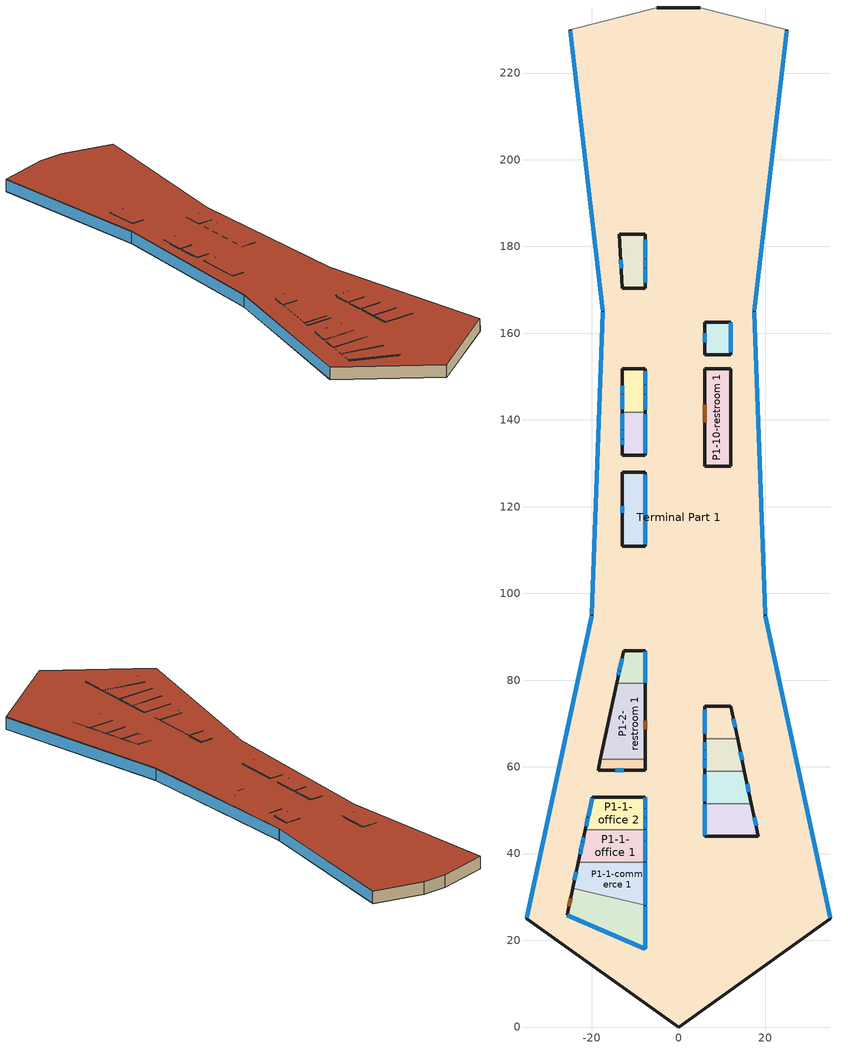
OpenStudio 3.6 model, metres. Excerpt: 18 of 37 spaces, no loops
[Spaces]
Terminal Part 1
 floor ground: 5,235 25,230 17.5,165 20,95 35,25 0,0 -35,25 -20,95 -17.5,165 -25,230 -5,235 z0
 wall outside: -25,230 -17.5,165 -20,95 -35,25 0,0 35,25 20,95 / 5,235 -5,235 / 17.5,165 25,230 z0:5
 wall outside (ASHRAE 189.1-2009 ExtWall Mass ClimateZone 5): 20,95 17.5,165 z0:5
 wall to Terminal Part 4: -5,235 -25,230 z0:5
 wall to Terminal Part 3 (Air Wall): 25,230 5,235 z0:5
 window: 34.96,25.2 20.04,94.8 / 17.52,165.2 24.98,229.8 / -24.98,229.8 -17.52,165.2 / -20.04,94.8 -34.96,25.2 / -17.51,164.8 -19.99,95.2 z0.2:4.8; 19.99,95.2 17.51,164.8 z0.2:4.77
 roof outside: 0,0 35,25 20,95 17.5,165 25,230 5,235 -5,235 -25,230 -17.5,165 -20,95 -35,25 z5
P1-1-dining 1
 floor ground: -24.39,31.95 -7.64,28.04 -7.64,18.04 -25.69,25.86 z0
 wall outside (Interior Wall): -24.39,31.95 -25.69,25.86 -7.64,18.04 -7.64,28.04 z0:5
 wall to P1-1-commerce 1 (Interior Wall): -7.64,28.04 -24.39,31.95 z0:5
 window: -25.6,25.82 -7.74,18.08 / -7.64,18.14 -7.64,27.9 z0.1:4.9
 door: -24.86,29.75 -25.28,27.79 z0:3
 roof outside: -7.64,18.04 -7.64,28.04 -24.39,31.95 -25.69,25.86 z5
P1-1-commerce 1
 floor ground: -7.64,38.04 -7.64,28.04 -24.39,31.95 -23.08,38.04 z0
 wall outside (Interior Wall): -7.64,28.04 -7.64,38.04 / -23.08,38.04 -24.39,31.95 z0:5
 wall to P1-1-office 1: -7.64,38.04 -23.08,38.04 z0:5
 window: -23.57,35.77 -23.99,33.82 z0:3; -7.64,28.23 -7.64,37.85 z0.1:4.9
 roof outside: -7.64,28.04 -7.64,38.04 -23.08,38.04 -24.39,31.95 z5
P1-1-office 1
 floor ground: -7.64,45.54 -7.64,38.04 -23.08,38.04 -21.48,45.54 z0
 wall outside (Interior Wall): -21.48,45.54 -23.08,38.04 / -7.64,38.04 -7.64,45.54 z0:5
 wall to P1-1-office 2 (Interior Wall): -7.64,45.54 -21.48,45.54 z0:5
 window (U 0.57 SHGC 0.49 Dbl Blue 6mm/6mm Air): -7.64,40.76 -7.64,42.76 / -22.07,42.76 -22.49,40.8 z0:3
 window: -21.87,43.7 -22.05,42.88 / -22.52,40.65 -22.71,39.8 / -7.64,38.24 -7.64,40.61 / -7.64,42.92 -7.64,45.37 z0.1:4.9; -22.07,42.76 -22.49,40.8 z3.19:4.9; -7.64,40.76 -7.64,42.76 z3.15:4.9
 roof outside: -7.64,38.04 -7.64,45.54 -21.48,45.54 -23.08,38.04 z5
P1-11-commerce 2
 floor ground: 16.83,51.46 18.43,43.96 6,43.96 6,51.46 z0
 wall outside (Interior Wall): 6,51.46 6,43.96 18.43,43.96 16.83,51.46 z0:5
 wall to P1-11-commerce 1 (Interior Wall): 16.83,51.46 6,51.46 z0:5
 window: 17.92,46.37 17.5,48.33 / 6,48.78 6,46.78 z0:3; 6,51.32 6,48.92 / 6,46.66 6,44.17 z0.1:4.9; 6,48.78 6,46.78 z3.14:4.9
 roof outside: 18.43,43.96 16.83,51.46 6,51.46 6,43.96 z5
P1-1-office 2
 floor ground: -7.64,53.04 -7.64,45.54 -21.48,45.54 -19.87,53.04 z0
 wall outside (Interior Wall): -7.64,45.54 -7.64,53.04 -19.87,53.04 -21.48,45.54 z0:5
 window (Interior Partition): -7.64,48.36 -7.64,50.36 z0:3
 window (U 0.57 SHGC 0.49 Dbl Blue 6mm/6mm Air): -20.89,48.3 -21.3,46.34 z0:3
 window: -7.64,45.72 -7.64,48.18 / -7.64,50.56 -7.64,52.87 / -19.94,52.72 -20.84,48.52 z0.1:4.9; -7.64,48.36 -7.64,50.36 z3.19:4.9; -20.89,48.3 -21.3,46.34 z3.23:4.9
 roof outside: -7.64,45.54 -7.64,53.04 -19.87,53.04 -21.48,45.54 z5
P1-11-commerce 1
 floor ground: 15.22,58.96 16.83,51.46 6.01,51.46 6.01,58.96 z0
 wall outside (Interior Wall): 16.83,51.46 15.22,58.96 / 6.01,58.96 6.01,51.46 z0:5
 wall to P1-11-office 2 (Interior Wall): 15.22,58.96 6.01,58.96 z0:5
 window: 16.25,54.13 15.83,56.09 / 6.01,56.51 6.01,54.51 z0:3; 6.01,58.26 6.01,56.66 / 6.01,54.32 6.01,52.07 z0.1:4.9; 6.01,56.51 6.01,54.51 z3.16:4.9
 roof outside: 16.83,51.46 15.22,58.96 6.01,58.96 6.01,51.46 z5
P1-11-office 2
 floor ground: 13.61,66.46 15.22,58.96 6,58.96 6,66.46 z0
 wall outside (Interior Wall): 15.22,58.96 13.61,66.46 / 6,66.46 6,58.96 z0:5
 wall to P1-11-office 1 (Interior Wall): 13.61,66.46 6,66.46 z0:5
 window (U 0.57 SHGC 0.49 Dbl Blue 6mm/6mm Air): 6,63.75 6,61.75 / 14.67,61.52 14.25,63.48 z0:3
 window: 6,65.63 6,63.93 / 6,61.56 6,59.71 z0.1:4.9; 6,63.75 6,61.75 z3.14:4.9
 roof outside: 15.22,58.96 13.61,66.46 6,66.46 6,58.96 z5
P1-2-breakroom 1
 floor ground: -7.64,61.76 -7.64,59.26 -18.54,59.26 -18,61.76 z0
 wall outside (Interior Wall): -18,61.76 -18.54,59.26 -7.64,59.26 -7.64,61.76 z0:5
 wall to P1-2-restroom 1 (Interior Wall): -7.64,61.76 -18,61.76 z0:5
 window (U 0.57 SHGC 0.49 Dbl Blue 6mm/6mm Air): -14.59,59.26 -12.59,59.26 z0:3
 roof outside: -7.64,59.26 -7.64,61.76 -18,61.76 -18.54,59.26 z5
P1-2-restroom 1
 floor ground: -7.64,79.26 -7.64,61.76 -18,61.76 -14.25,79.26 z0
 wall outside (Interior Wall): -7.64,61.76 -7.64,79.26 / -14.25,79.26 -18,61.76 z0:5
 wall to P1-2-dining 1 (Interior Wall): -7.64,79.26 -14.25,79.26 z0:5
 door (U 0.57 SHGC 0.49 Dbl Blue 6mm/6mm Air): -7.64,68.67 -7.64,70.67 z0:3
 roof outside: -7.64,61.76 -7.64,79.26 -14.25,79.26 -18,61.76 z5
P1-11-office 1
 floor ground: 12.01,73.96 13.61,66.46 6.01,66.46 6.01,73.96 z0
 wall outside (Interior Wall): 13.61,66.46 12.01,73.96 6.01,73.96 6.01,66.46 z0:5
 window (U 0.57 SHGC 0.49 Dbl Blue 6mm/6mm Air): 13.04,69.15 12.62,71.1 / 6.01,71.26 6.01,69.26 z0:3
 window: 6.01,73.12 6.01,71.42 z0.1:5; 6.01,69.11 6.01,67.58 z0.1:4.9; 6.01,71.24 6.01,69.26 z3.19:4.9
 roof outside: 13.61,66.46 12.01,73.96 6.01,73.96 6.01,66.46 z5
P1-2-dining 1
 floor ground: -7.64,86.76 -7.64,79.26 -14.25,79.26 -12.64,86.76 z0
 wall outside (Interior Wall): -7.64,79.26 -7.64,86.76 -12.64,86.76 -14.25,79.26 z0:5
 window: -7.64,79.43 -7.64,86.59 / -13,85.09 -13.2,84.17 / -13.67,81.99 -13.86,81.07 z0.1:4.9; -13.22,84.07 -13.64,82.11 z3.15:4.9
 door: -13.22,84.07 -13.64,82.11 z0:3
 roof outside: -7.64,79.26 -7.64,86.76 -12.64,86.76 -14.25,79.26 z5
P1-3-commerce 1
 floor ground: -7.64,127.9 -7.64,110.9 -12.95,110.9 -12.95,127.9 z0
 wall outside (Interior Wall): -7.64,110.9 -7.64,127.9 -12.95,127.9 -12.95,110.9 -7.64,110.9 z0:5
 window: -7.64,118.39 -7.64,120.39 / -12.95,120.1 -12.95,118.6 z0:3; -7.64,111.34 -7.64,118.2 / -7.64,120.59 -7.64,127.39 z0.1:4.9; -7.64,118.39 -7.64,120.39 z3.14:4.9
 roof outside: -7.64,110.9 -7.64,127.9 -12.95,127.9 -12.95,110.9 z5
P1-10-restroom 1
 floor ground: 12.01,151.8 12.01,129.3 6.01,129.3 6.01,151.8 z0
 wall outside (Interior Wall): 12.01,129.3 12.01,151.8 6.01,151.8 6.01,129.3 12.01,129.3 z0:5
 door (U 0.57 SHGC 0.49 Dbl Blue 6mm/6mm Air): 6.01,143.47 6.01,139.47 z0:3
 roof outside: 12.01,129.3 12.01,151.8 6.01,151.8 6.01,129.3 z5
P1-4-commerce 1
 floor ground: -7.64,141.82 -7.64,131.82 -12.95,131.82 -12.95,141.82 z0
 wall outside (Interior Wall): -12.95,141.82 -12.95,131.82 -7.64,131.82 -7.64,141.82 z0:5
 wall to P1-4-dining 1 (Interior Wall): -7.64,141.82 -12.95,141.82 z0:5
 window: -7.64,135.71 -7.64,137.71 / -12.95,137.62 -12.95,135.62 z0:3; -7.64,132.37 -7.64,135.53 / -7.64,137.88 -7.64,141.27 / -12.95,141.43 -12.95,137.8 / -12.95,135.47 -12.95,134.3 z0.1:4.9; -7.64,135.71 -7.64,137.71 z3.21:4.9; -12.95,137.62 -12.95,135.62 z3.17:4.9
 roof outside: -7.64,131.82 -7.64,141.82 -12.95,141.82 -12.95,131.82 z5
P1-4-dining 1
 floor ground: -7.64,151.82 -7.64,141.82 -12.95,141.82 -12.95,151.82 z0
 wall outside (Interior Wall): -7.64,141.82 -7.64,151.82 -12.95,151.82 -12.95,141.82 z0:5
 window: -7.64,146.04 -7.64,148.04 / -12.95,145.85 -12.95,143.85 z0:3; -7.64,142.32 -7.64,145.83 / -7.64,148.25 -7.64,151.21 / -12.95,147.83 -12.95,146.04 / -12.95,143.68 -12.95,142.51 z0.1:4.9; -7.64,146.04 -7.64,148.04 z3.18:4.9; -12.95,145.85 -12.95,143.85 z3.14:4.9
 roof outside: -7.64,141.82 -7.64,151.82 -12.95,151.82 -12.95,141.82 z5
P1-9-commerce 1
 floor ground: 12.01,162.56 12.01,155.06 6.01,155.06 6.01,162.56 z0
 wall outside (Interior Wall): 12.01,155.06 12.01,162.56 6.01,162.56 6.01,155.06 12.01,155.06 z0:5
 window: 6.01,159.96 6.01,157.96 z0:3; 12.01,155.58 12.01,162.37 z0.12:4.86
 roof outside: 12.01,155.06 12.01,162.56 6.01,162.56 6.01,155.06 z5
P1-5-commerce 1
 floor ground: -7.64,182.79 -7.64,170.34 -12.95,170.34 -13.61,182.79 z0
 wall outside (Interior Wall): -7.64,170.34 -7.64,182.79 -13.61,182.79 -12.95,170.34 -7.64,170.34 z0:5
 window: -7.64,175.1 -7.64,177.1 / -13.3,176.96 -13.19,174.97 z0:3; -7.64,171.64 -7.64,174.9 / -7.64,177.31 -7.64,181.55 z0.1:4.9; -7.64,175.1 -7.64,177.1 z3.2:4.9
 roof outside: -7.64,170.34 -7.64,182.79 -13.61,182.79 -12.95,170.34 z5
[Building]
Building 1: Space Type=189.1-2009 - Office - OpenOffice - CZ4-8; Default Construction Set=189.1-2009 - CZ5 - Office
[Site]
Beijing: Latitude {deg}=39.8; Longitude {deg}=116.47; Time Zone {hr}=8; Elevation {m}=31.3
[ClimateZones]
Climate Zone Institution Name 1=ASHRAE; Climate Zone Document Name 1=ANSI/ASHRAE Standard 169; Climate Zone Document Year 1=2006; Climate Zone Institution Name 2=CEC; Climate Zone Document Name 2=California Climate Zone Descriptions; Climate Zone Document Year 2=1995
[SizingPeriod:DesignDay] Barometric Pressure {Pa}=100950; Rain Indicator=No; Snow Indicator=No; Day of Month=21; Daylight Saving Time Indicator=No; Dry-Bulb Temperature Range Modifier Type=DefaultMultipliers
Name | Maximum Dry-Bulb Temperature {C} | Daily Dry-Bulb Temperature Range {deltaC} | Wind Speed {m/s} | Wind Direction {deg} | Sky Clearness | Month | Day Type | Humidity Condition Type | Wetbulb or DewPoint at Maximum Dry-Bulb {C} | Solar Model Indicator | ASHRAE Clear Sky Optical Depth for Beam Irradiance | ASHRAE Clear Sky Optical Depth for Diffuse Irradiance | Enthalpy at Maximum Dry-Bulb {J/kg}
Beijing Ann Htg 99.6% Condns DB | -10.8 | 0 | 2.2 | 340 | 0 | 1 | WinterDesignDay | Wetbulb | -10.8 | ASHRAEClearSky
Beijing Ann Hum_n 99.6% Condns DP=>MCDB | -4 | 0 | 2.2 | 340 | 0 | 1 | WinterDesignDay | Dewpoint | -30.1 | ASHRAEClearSky
Beijing Ann Htg Wind 99.6% Condns WS=>MCDB | -1.6 | 0 | 12 | 340 | 0 | 1 | WinterDesignDay | Wetbulb | -1.6 | ASHRAEClearSky
Beijing Ann Clg .4% Condns DB=>MWB | 34.9 | 8.9 | 3.4 | 180 |  | 7 | SummerDesignDay | Wetbulb | 22.2 | ASHRAETau | 0.747 | 1.448
Beijing Ann Clg .4% Condns WB=>MDB | 30.5 | 8.9 | 3.4 | 180 |  | 7 | SummerDesignDay | Wetbulb | 27 | ASHRAETau | 0.747 | 1.448
Beijing Ann Clg .4% Condns DP=>MDB | 28.9 | 8.9 | 3.4 | 180 |  | 7 | SummerDesignDay | Dewpoint | 26.1 | ASHRAETau | 0.747 | 1.448
Beijing Ann Clg .4% Condns Enth=>MDB | 30.1 | 8.9 | 3.4 | 180 |  | 7 | SummerDesignDay | Enthalpy | 23 | ASHRAETau | 0.747 | 1.448 | 86200
[DefaultConstructionSet]
Name | Default Exterior Surface Constructions | Default Interior Surface Constructions | Default Ground Contact Surface Constructions | Default Exterior SubSurface Constructions | Default Interior SubSurface Constructions | Interior Partition Construction
189.1-2009 - CZ5 - Office; 189.1-2009 - CZ5 - Office 1 | Default Surface Constructions 13 | Default Surface Constructions 14 | Default Surface Constructions 15 | Default Sub Surface Constructions 9 | Default Sub Surface Constructions 10 | Interior Partition
90.1-2004 - Retail - ASHRAE 169-2013-5B | Default Surface Constructions 1288 | Default Surface Constructions 1289 | Default Surface Constructions 1290 | Default Sub Surface Constructions 859 | Default Sub Surface Constructions 860 | Typical Interior Partition
90.1-2004 - QckSrvRest - ASHRAE 169-2013-5B | Default Surface Constructions 1231 | Default Surface Constructions 1232 | Default Surface Constructions 1233 | Default Sub Surface Constructions 821 | Default Sub Surface Constructions 822 | Typical Interior Partition
90.1-2004 - LrgOffice - ASHRAE 169-2013-5B | Default Surface Constructions 775 | Default Surface Constructions 776 | Default Surface Constructions 777 | Default Sub Surface Constructions 517 | Default Sub Surface Constructions 518 | Typical Interior Partition
[DefaultSurfaceConstructions]
Name | Floor Construction | Wall Construction | Roof Ceiling Construction
Default Surface Constructions 13 | ExtSlabCarpet 4in ClimateZone 1-8 | ASHRAE 189.1-2009 ExtWall Mass ClimateZone 5 | ASHRAE 189.1-2009 ExtRoof IEAD ClimateZone 2-5
Default Surface Constructions 14 | Interior Floor | Interior Wall | Interior Ceiling
Default Surface Constructions 15 | ExtSlabCarpet 4in ClimateZone 1-8 | ExtSlabCarpet 4in ClimateZone 1-8 | ExtSlabCarpet 4in ClimateZone 1-8
Default Surface Constructions 1288 | Typical Insulated Exterior Mass Floor R-11.49 123 | Typical Insulated Exterior Mass Wall R-8.13 25 | Typical IEAD Roof R-15.87 317
Default Surface Constructions 1289; Default Surface Constructions 1232; Default Surface Constructions 776 | Typical Interior Floor | Typical Interior Wall | Typical Interior Ceiling
Default Surface Constructions 1290; Default Surface Constructions 1233; Default Surface Constructions 777 | Typical Insulated Carpeted 6in Slab Floor | Typical Insulated Basement Mass Wall
Default Surface Constructions 1231 | Typical Insulated Exterior Mass Floor R-11.49 116 | Typical Insulated Wood Framed Exterior Wall R-11.24 11 | Typical Wood Joist Attic Floor R-29.41 37
Default Surface Constructions 775 | Typical Insulated Exterior Mass Floor R-11.49 61 | Typical Insulated Exterior Mass Wall R-8.13 16 | Typical IEAD Roof R-15.87 181
[Construction]
ExtSlabCarpet 4in ClimateZone 1-8: MAT-CC05 4 HW CONCRETE, CP02 CARPET PAD
Interior Floor: F16 Acoustic tile, F05 Ceiling air space resistance, M11 100mm lightweight concrete
Interior Wall: G01a 19mm gypsum board, F04 Wall air space resistance, G01a 19mm gypsum board
Interior Ceiling: M11 100mm lightweight concrete, F05 Ceiling air space resistance, F16 Acoustic tile
Exterior Door: F08 Metal surface, I01 25mm insulation board
Interior Window: Clear 3mm
Interior Door; Interior Partition; Typical Interior Partition; Typical Interior Door: G05 25mm wood
ASHRAE 189.1-2009 ExtRoof IEAD ClimateZone 2-5: Roof Membrane, Roof Insulation [21], Metal Decking
ASHRAE 189.1-2009 ExtWindow ClimateZone 4-5: Theoretical Glass [207]
ASHRAE 189.1-2009 ExtWall Mass ClimateZone 5: 1IN Stucco, 8IN Concrete HW, Wall Insulation [40], 1/2IN Gypsum
Typical Insulated Exterior Mass Floor R-11.49 123: Typical Insulation R-8.93 123, 4 in. Normalweight Concrete Floor, Typical Carpet Pad
Typical Insulated Exterior Mass Wall R-8.13 25: 1IN Stucco 1, 8IN CONCRETE HW RefBldg, Typical Insulation R-5.74 25, 1/2IN Gypsum
Typical IEAD Roof R-15.87 317: Roof Membrane, Typical Insulation R-14.76 317, Metal Roof Surface
Typical Interior Floor: 100mm Normalweight concrete floor, CP02 CARPET PAD 1
Typical Interior Wall: G01 13mm gypsum board, G01 13mm gypsum board
Typical Interior Ceiling: CP02 CARPET PAD 1, 100mm Normalweight concrete floor
Typical Insulated Carpeted 6in Slab Floor: 6 in. Normalweight Concrete Floor, Typical Carpet Pad
Typical Insulated Basement Mass Wall: 8 in. Concrete Block Basement Wall
U 0.57 SHGC 0.49 Dbl Blue 6mm/6mm Air: BLUE 6MM, AIR 6MM, CLEAR 6MM
Typical Insulated Metal Door R-1.43 317: F08 Metal surface, Typical Insulation R-0.58 317
Typical Overhead Door R-0.86 245: Typical Insulation R-0.01 245
U 1.17 SHGC 0.49 Simple Glazing Skylight U-1.17 SHGC 0.0 91: U 1.17 SHGC 0.49 Simple Glazing U-1.17 SHGC 0.0 91
Typical Interior Window: Clear 3mm 1
Typical Insulated Exterior Mass Floor R-11.49 116: Typical Insulation R-8.93 116, 4 in. Normalweight Concrete Floor, Typical Carpet Pad
Typical Insulated Wood Framed Exterior Wall R-11.24 11: 25mm Stucco, 5/8 in. Gypsum Board, Typical Insulation R-9.06 11, 5/8 in. Gypsum Board
Typical Wood Joist Attic Floor R-29.41 37: 5/8 in. Gypsum Board, Typical Insulation R-27.78 37
Typical Insulated Metal Door R-1.43 300: F08 Metal surface, Typical Insulation R-0.58 300
Typical Overhead Door R-0.86 232: Typical Insulation R-0.01 232
U 1.17 SHGC 0.49 Simple Glazing Skylight U-1.17 SHGC 0.0 86: U 1.17 SHGC 0.49 Simple Glazing U-1.17 SHGC 0.0 86
Typical Insulated Exterior Mass Floor R-11.49 61: Typical Insulation R-8.93 61, 4 in. Normalweight Concrete Floor, Typical Carpet Pad
Typical Insulated Exterior Mass Wall R-8.13 16: 1IN Stucco 1, 8IN CONCRETE HW RefBldg, Typical Insulation R-5.74 16, 1/2IN Gypsum
Typical IEAD Roof R-15.87 181: Roof Membrane, Typical Insulation R-14.76 181, Metal Roof Surface
Typical Insulated Metal Door R-1.43 164: F08 Metal surface, Typical Insulation R-0.58 164
Typical Overhead Door R-0.86 128: Typical Insulation R-0.01 128
U 1.17 SHGC 0.49 Simple Glazing Skylight U-1.17 SHGC 0.0 46: U 1.17 SHGC 0.49 Simple Glazing U-1.17 SHGC 0.0 46
[Material] Thermal Absorptance=0.9
Name | Roughness | Thickness {m} | Conductivity {W/m-K} | Density {kg/m3} | Specific Heat {J/kg-K} | Solar Absorptance | Visible Absorptance
MAT-CC05 4 HW CONCRETE | Rough | 0.1016 | 1.311 | 2240 | 836.8 | 0.85 | 0.85
1IN Stucco | Smooth | 0.0253 | 0.6918 | 1858 | 837 | 0.92 | 0.92
8IN Concrete HW | MediumRough | 0.2033 | 1.7296 | 2243 | 837 | 0.65 | 0.65
1/2IN Gypsum | Smooth | 0.0127 | 0.16 | 784.9 | 830 | 0.4 | 0.4
Roof Membrane | VeryRough | 0.0095 | 0.16 | 1121.29 | 1460 | 0.7 | 0.7
Metal Decking | MediumSmooth | 0.0015 | 45.006 | 7680 | 418.4 | 0.6 | 0.6
F16 Acoustic tile | MediumSmooth | 0.0191 | 0.06 | 368 | 590 | 0.3 | 0.3
M11 100mm lightweight concrete | MediumRough | 0.1016 | 0.53 | 1280 | 840 | 0.5 | 0.5
G01a 19mm gypsum board | MediumSmooth | 0.019 | 0.16 | 800 | 1090 | 0.4 | 0.4
F08 Metal surface; Metal Roof Surface | Smooth | 0.0008 | 45.28 | 7824 | 500 | 0.7 | 0.7
I01 25mm insulation board | MediumRough | 0.0254 | 0.03 | 43 | 1210 | 0.6 | 0.6
G05 25mm wood | MediumSmooth | 0.0254 | 0.15 | 608 | 1630 | 0.5 | 0.5
Roof Insulation [21] | MediumRough | 0.2105 | 0.049 | 265 | 836.8 | 0.7 | 0.7
Wall Insulation [40] | MediumRough | 0.0794 | 0.0432 | 91 | 837 | 0.5 | 0.5
4 in. Normalweight Concrete Floor | MediumRough | 0.1016 | 2.31 | 2322 | 832 | 0.7 | 0.7
1IN Stucco 1 | Smooth | 0.0253 | 0.6918 | 1858 | 837 | 0.7 | 0.92
8IN CONCRETE HW RefBldg | Rough | 0.2032 | 1.311 | 2240 | 836.8 | 0.7 | 0.7
100mm Normalweight concrete floor | MediumRough | 0.1016 | 2.31045 | 2322 | 832.557 | 0.7 | 0.7
G01 13mm gypsum board | Smooth | 0.0127 | 0.160031 | 800.001 | 1090.73 | 0.7 | 0.5
6 in. Normalweight Concrete Floor | MediumRough | 0.1524 | 2.31 | 2322 | 832 | 0.7 | 0.7
8 in. Concrete Block Basement Wall | MediumRough | 0.2032 | 1.326 | 1842 | 912 | 0.7 | 0.7
25mm Stucco | Smooth | 0.0254 | 0.72 | 1856 | 840 | 0.7 | 0.7
5/8 in. Gypsum Board | MediumSmooth | 0.0159 | 0.16 | 800 | 1090 | 0.7 | 0.7
[Material:NoMass] Roughness=Smooth; Thermal Absorptance=0.9
Name | Thermal Resistance {m2-K/W} | Solar Absorptance | Visible Absorptance
CP02 CARPET PAD | 0.1 | 0.8 | 0.8
Typical Insulation R-8.93 123; Typical Insulation R-8.93 116; Typical Insulation R-8.93 61 | 1.57183 | 0.7 | 0.7
Typical Carpet Pad; CP02 CARPET PAD 1 | 0.21648 | 0.7 | 0.8
Typical Insulation R-5.74 25; Typical Insulation R-5.74 16 | 1.01115 | 0.7 | 0.7
Typical Insulation R-14.76 317; Typical Insulation R-14.76 181 | 2.59864 | 0.7 | 0.7
Typical Insulation R-0.58 317; Typical Insulation R-0.58 300; Typical Insulation R-0.58 164 | 0.101875 | 0.7 | 0.7
Typical Insulation R-0.01 245; Typical Insulation R-0.01 232; Typical Insulation R-0.01 128 | 0.001 | 0.7 | 0.7
Typical Insulation R-9.06 11 | 1.59504 | 0.7 | 0.7
Typical Insulation R-27.78 37 | 4.8919 | 0.7 | 0.7
[Material:AirGap]
Name | Thermal Resistance {m2-K/W}
F05 Ceiling air space resistance | 0.18
F04 Wall air space resistance | 0.15
[DefaultSubSurfaceConstructions]
Name | Fixed Window Construction | Operable Window Construction | Door Construction | Tubular Daylight Dome Construction | Tubular Daylight Diffuser Construction | Glass Door Construction | Overhead Door Construction | Skylight Construction
Default Sub Surface Constructions 9 | ASHRAE 189.1-2009 ExtWindow ClimateZone 4-5 | ASHRAE 189.1-2009 ExtWindow ClimateZone 4-5 | Exterior Door | Interior Window | Interior Window
Default Sub Surface Constructions 10 | Interior Window | Interior Window | Interior Door
Default Sub Surface Constructions 859 | U 0.57 SHGC 0.49 Dbl Blue 6mm/6mm Air | U 0.57 SHGC 0.49 Dbl Blue 6mm/6mm Air | Typical Insulated Metal Door R-1.43 317 | Typical Interior Window | Typical Interior Window | U 0.57 SHGC 0.49 Dbl Blue 6mm/6mm Air | Typical Overhead Door R-0.86 245 | U 1.17 SHGC 0.49 Simple Glazing Skylight U-1.17 SHGC 0.0 91
Default Sub Surface Constructions 860; Default Sub Surface Constructions 822; Default Sub Surface Constructions 518 | Typical Interior Window | Typical Interior Window | Typical Interior Door
Default Sub Surface Constructions 821 | U 0.57 SHGC 0.49 Dbl Blue 6mm/6mm Air | U 0.57 SHGC 0.49 Dbl Blue 6mm/6mm Air | Typical Insulated Metal Door R-1.43 300 | Typical Interior Window | Typical Interior Window | U 0.57 SHGC 0.49 Dbl Blue 6mm/6mm Air | Typical Overhead Door R-0.86 232 | U 1.17 SHGC 0.49 Simple Glazing Skylight U-1.17 SHGC 0.0 86
Default Sub Surface Constructions 517 | U 0.57 SHGC 0.49 Dbl Blue 6mm/6mm Air | U 0.57 SHGC 0.49 Dbl Blue 6mm/6mm Air | Typical Insulated Metal Door R-1.43 164 | Typical Interior Window | Typical Interior Window | U 0.57 SHGC 0.49 Dbl Blue 6mm/6mm Air | Typical Overhead Door R-0.86 128 | U 1.17 SHGC 0.49 Simple Glazing Skylight U-1.17 SHGC 0.0 46
[WindowMaterial:Glazing] Optical Data Type=SpectralAverage; Infrared Transmittance at Normal Incidence=0; Dirt Correction Factor for Solar and Visible Transmittance=1; Solar Diffusing=No
Name | Thickness {m} | Solar Transmittance at Normal Incidence | Front Side Solar Reflectance at Normal Incidence | Back Side Solar Reflectance at Normal Incidence | Visible Transmittance at Normal Incidence | Front Side Visible Reflectance at Normal Incidence | Back Side Visible Reflectance at Normal Incidence | Front Side Infrared Hemispherical Emissivity | Back Side Infrared Hemispherical Emissivity | Conductivity {W/m-K}
Clear 3mm | 0.003 | 0.837 | 0.075 | 0 | 0.898 | 0.081 | 0 | 0.84 | 0.84 | 0.9
Theoretical Glass [207] | 0.003 | 0.3311 | 0.6189 | 0 | 0.44 | 0.51 | 0 | 0.9 | 0.9 | 0.0133
BLUE 6MM | 0.006 | 0.48 | 0.05 | 0.05 | 0.57 | 0.06 | 0.06 | 0.84 | 0.84 | 0.9
CLEAR 6MM | 0.006 | 0.775 | 0.071 | 0.071 | 0.881 | 0.08 | 0.08 | 0.84 | 0.84 | 0.9
Clear 3mm 1 | 0.003 | 0.837 | 0.075 | 0.075 | 0.898 | 0.081 | 0.081 | 0.84 | 0.84 | 0.9
[Construction:AirBoundary]
Air Wall: 0
[WindowMaterial:Blind]
Window Material Blind 1: Slat Width {m}=0.025; Slat Separation {m}=0.01875; Front Side Slat Beam Solar Reflectance=0.5; Back Side Slat Beam Solar Reflectance=0.5; Front Side Slat Diffuse Solar Reflectance=0.5; Back Side Slat Diffuse Solar Reflectance=0.5; Slat Beam Visible Transmittance=0
[WindowMaterial:Gas]
AIR 6MM: Gas Type=Air; Thickness {m}=0.0063
[WindowMaterial:SimpleGlazingSystem] U-Factor {W/m2-K}=6.64357; Solar Heat Gain Coefficient=0.49; Visible Transmittance=0.38
U 1.17 SHGC 0.49 Simple Glazing U-1.17 SHGC 0.0 91; U 1.17 SHGC 0.49 Simple Glazing U-1.17 SHGC 0.0 86; U 1.17 SHGC 0.49 Simple Glazing U-1.17 SHGC 0.0 46
[SpaceType] Standards Building Type=Office
Name | Default Schedule Set | Design Specification Outdoor Air Object | Standards Space Type
189.1-2009 - Office - OpenOffice - CZ4-8 | 189.1-2009 - Office - OpenOffice - CZ4-8 Schedule Set | 189.1-2009 - Office - OpenOffice - CZ4-8 Ventilation | OpenOffice
189.1-2009 - Office - WholeBuilding - Lg Office - CZ4-8 | 189.1-2009 - Office - WholeBuilding - Lg Office - CZ4-8 Schedule Set | 189.1-2009 - Office - WholeBuilding - Lg Office - CZ4-8 Ventilation | WholeBuilding - Lg Office
Office Dining | Office Dining Schedule Set | Office Dining Ventilation | Dining
189.1-2009 - Office - BreakRoom - CZ4-8 1 | 189.1-2009 - Office - BreakRoom - CZ4-8 Schedule Set | 189.1-2009 - Office - BreakRoom - CZ4-8 Ventilation | BreakRoom
189.1-2009 - Office - ClosedOffice - CZ4-8 1 | 189.1-2009 - Office - ClosedOffice - CZ4-8 Schedule Set | 189.1-2009 - Office - ClosedOffice - CZ4-8 Ventilation | ClosedOffice
189.1-2009 - Office - Restroom - CZ4-8 1 | 189.1-2009 - Office - Restroom - CZ4-8 Schedule Set | 189.1-2009 - Office - Restroom - CZ4-8 Ventilation | Restroom
189.1-2009 - Office - Vending - CZ4-8 1 | 189.1-2009 - Office - Vending - CZ4-8 Schedule Set | 189.1-2009 - Office - Vending - CZ4-8 Ventilation | Vending
[DefaultScheduleSet]
Name | Number of People Schedule | People Activity Level Schedule | Lighting Schedule | Electric Equipment Schedule | Infiltration Schedule
189.1-2009 - Office - BreakRoom - CZ4-8 Schedule Set; 189.1-2009 - Office - Restroom - CZ4-8 Schedule Set; 189.1-2009 - Office - Vending - CZ4-8 Schedule Set | Office Misc Occ | Office Activity | Office Bldg Light | Office Bldg Equip | Office Infil Quarter On
189.1-2009 - Office - ClosedOffice - CZ4-8 Schedule Set; 189.1-2009 - Office - OpenOffice - CZ4-8 Schedule Set | Office Work Occ | Office Activity | Office Bldg Light | Office Bldg Equip | Office Infil Quarter On
189.1-2009 - Office - WholeBuilding - Lg Office - CZ4-8 Schedule Set | Large Office Bldg Occ | Large Office Activity | Large Office Bldg Light | Large Office Bldg Equip | Large Office Infil Quarter On
Office Dining Schedule Set | OfficeLarge BLDG_OCC_SCH | OfficeMedium ACTIVITY_SCH | OfficeLarge BLDG_LIGHT_SCH | OfficeLarge BLDG_EQUIP_SCH | OfficeMedium INFIL_SCH_PNNL
[Lights:Definition] Design Level Calculation Method=Watts/Area
189.1-2009 - Office - BreakRoom - CZ4-8 Lights Definition: Watts per Space Floor Area {W/m2}=11.625
189.1-2009 - Office - ClosedOffice - CZ4-8 Lights Definition; 189.1-2009 - Office - OpenOffice - CZ4-8 Lights Definition: Watts per Space Floor Area {W/m2}=10.6563
189.1-2009 - Office - Restroom - CZ4-8 Lights Definition: Watts per Space Floor Area {W/m2}=8.71877
189.1-2009 - Office - Vending - CZ4-8 Lights Definition: Watts per Space Floor Area {W/m2}=4.84376
189.1-2009 - Office - WholeBuilding - Lg Office - CZ4-8 Lights Definition: Watts per Space Floor Area {W/m2}=9.68752
Office Dining Lights Definition: Watts per Space Floor Area {W/m2}=9.68752; Fraction Radiant=0.4; Fraction Visible=0.2; Return Air Fraction=0.4
[Lights]
Name | Lights Definition | Space or SpaceType | Fraction Replaceable
189.1-2009 - Office - OpenOffice - CZ4-8 Lights | 189.1-2009 - Office - OpenOffice - CZ4-8 Lights Definition | 189.1-2009 - Office - OpenOffice - CZ4-8
189.1-2009 - Office - WholeBuilding - Lg Office - CZ4-8 Lights | 189.1-2009 - Office - WholeBuilding - Lg Office - CZ4-8 Lights Definition | 189.1-2009 - Office - WholeBuilding - Lg Office - CZ4-8
Office Dining Lights | Office Dining Lights Definition | Office Dining | 1
189.1-2009 - Office - BreakRoom - CZ4-8 Lights 1 | 189.1-2009 - Office - BreakRoom - CZ4-8 Lights Definition | 189.1-2009 - Office - BreakRoom - CZ4-8 1
189.1-2009 - Office - ClosedOffice - CZ4-8 Lights 1 | 189.1-2009 - Office - ClosedOffice - CZ4-8 Lights Definition | 189.1-2009 - Office - ClosedOffice - CZ4-8 1
189.1-2009 - Office - Restroom - CZ4-8 Lights 1 | 189.1-2009 - Office - Restroom - CZ4-8 Lights Definition | 189.1-2009 - Office - Restroom - CZ4-8 1
189.1-2009 - Office - Vending - CZ4-8 Lights 1 | 189.1-2009 - Office - Vending - CZ4-8 Lights Definition | 189.1-2009 - Office - Vending - CZ4-8 1
[DesignSpecification:OutdoorAir] Outdoor Air Method=Sum
Name | Outdoor Air Flow per Person {m3/s-person} | Outdoor Air Flow per Floor Area {m3/s-m2}
189.1-2009 - Office - BreakRoom - CZ4-8 Ventilation; Office Dining Ventilation | 0.00707921
189.1-2009 - Office - ClosedOffice - CZ4-8 Ventilation; 189.1-2009 - Office - OpenOffice - CZ4-8 Ventilation; 189.1-2009 - Office - WholeBuilding - Lg Office - CZ4-8 Ventilation | 0.00943895
189.1-2009 - Office - Restroom - CZ4-8 Ventilation |  | 0.0048768
189.1-2009 - Office - Vending - CZ4-8 Ventilation |  | 0.000254
[People:Definition] Number of People Calculation Method=People/Area; Fraction Radiant=0.3
Name | People per Space Floor Area {person/m2} | Thermal Comfort Model Type 1
189.1-2009 - Office - BreakRoom - CZ4-8 People Definition | 0.538196
189.1-2009 - Office - ClosedOffice - CZ4-8 People Definition | 0.0511286
189.1-2009 - Office - OpenOffice - CZ4-8 People Definition | 0.0565105
189.1-2009 - Office - Restroom - CZ4-8 People Definition | 0.107639
189.1-2009 - Office - Vending - CZ4-8 People Definition | 0.0107639
189.1-2009 - Office - WholeBuilding - Lg Office - CZ4-8 People Definition | 0.0538196
Office Dining People Definition | 0.107639 | Fanger
[People]
Name | People Definition | Space or SpaceType | Work Efficiency Schedule | Clothing Insulation Schedule | Air Velocity Schedule | Multiplier
189.1-2009 - Office - OpenOffice - CZ4-8 People | 189.1-2009 - Office - OpenOffice - CZ4-8 People Definition | 189.1-2009 - Office - OpenOffice - CZ4-8
189.1-2009 - Office - WholeBuilding - Lg Office - CZ4-8 People | 189.1-2009 - Office - WholeBuilding - Lg Office - CZ4-8 People Definition | 189.1-2009 - Office - WholeBuilding - Lg Office - CZ4-8
Office Dining People | Office Dining People Definition | Office Dining | Work Efficiency Schedule | Clothing Schedule | Air Velocity Schedule | 1
189.1-2009 - Office - BreakRoom - CZ4-8 People 1 | 189.1-2009 - Office - BreakRoom - CZ4-8 People Definition | 189.1-2009 - Office - BreakRoom - CZ4-8 1 |  |  |  | 1
189.1-2009 - Office - ClosedOffice - CZ4-8 People 1 | 189.1-2009 - Office - ClosedOffice - CZ4-8 People Definition | 189.1-2009 - Office - ClosedOffice - CZ4-8 1 |  |  |  | 1
189.1-2009 - Office - Restroom - CZ4-8 People 1 | 189.1-2009 - Office - Restroom - CZ4-8 People Definition | 189.1-2009 - Office - Restroom - CZ4-8 1 |  |  |  | 1
189.1-2009 - Office - Vending - CZ4-8 People 1 | 189.1-2009 - Office - Vending - CZ4-8 People Definition | 189.1-2009 - Office - Vending - CZ4-8 1 |  |  |  | 1
[SpaceInfiltration:DesignFlowRate] Design Flow Rate Calculation Method=Flow/ExteriorArea
Name | Space or SpaceType | Flow per Exterior Surface Area {m3/s-m2}
189.1-2009 - Office - OpenOffice - CZ4-8 Infiltration | 189.1-2009 - Office - OpenOffice - CZ4-8 | 0.000226568
189.1-2009 - Office - WholeBuilding - Lg Office - CZ4-8 Infiltration | 189.1-2009 - Office - WholeBuilding - Lg Office - CZ4-8 | 0.000226568
Office Dining Infiltration | Office Dining | 0.00030226
189.1-2009 - Office - BreakRoom - CZ4-8 Infiltration 1 | 189.1-2009 - Office - BreakRoom - CZ4-8 1 | 0.000226568
189.1-2009 - Office - ClosedOffice - CZ4-8 Infiltration 1 | 189.1-2009 - Office - ClosedOffice - CZ4-8 1 | 0.000226568
189.1-2009 - Office - Restroom - CZ4-8 Infiltration 1 | 189.1-2009 - Office - Restroom - CZ4-8 1 | 0.000226568
189.1-2009 - Office - Vending - CZ4-8 Infiltration 1 | 189.1-2009 - Office - Vending - CZ4-8 1 | 0.000226568
[ElectricEquipment:Definition] Design Level Calculation Method=Watts/Area
189.1-2009 - Office - BreakRoom - CZ4-8 Electric Equipment Definition: Watts per Space Floor Area {W/m2}=48.007
189.1-2009 - Office - ClosedOffice - CZ4-8 Electric Equipment Definition: Watts per Space Floor Area {W/m2}=6.8889
189.1-2009 - Office - OpenOffice - CZ4-8 Electric Equipment Definition: Watts per Space Floor Area {W/m2}=7.64238
189.1-2009 - Office - Restroom - CZ4-8 Electric Equipment Definition: Watts per Space Floor Area {W/m2}=0.753474
189.1-2009 - Office - Vending - CZ4-8 Electric Equipment Definition: Watts per Space Floor Area {W/m2}=41.4411
189.1-2009 - Office - WholeBuilding - Lg Office - CZ4-8 Electric Equipment Definition: Watts per Space Floor Area {W/m2}=5.81251
Office Dining Elec Equip Definition: Watts per Space Floor Area {W/m2}=10.7639; Fraction Latent=0; Fraction Radiant=0.5; Fraction Lost=0
[ElectricEquipment]
Name | Electric Equipment Definition | Space or SpaceType
189.1-2009 - Office - OpenOffice - CZ4-8 Electric Equipment | 189.1-2009 - Office - OpenOffice - CZ4-8 Electric Equipment Definition | 189.1-2009 - Office - OpenOffice - CZ4-8
189.1-2009 - Office - WholeBuilding - Lg Office - CZ4-8 Electric Equipment | 189.1-2009 - Office - WholeBuilding - Lg Office - CZ4-8 Electric Equipment Definition | 189.1-2009 - Office - WholeBuilding - Lg Office - CZ4-8
Office Dining Elec Equip | Office Dining Elec Equip Definition | Office Dining
189.1-2009 - Office - BreakRoom - CZ4-8 Electric Equipment 1 | 189.1-2009 - Office - BreakRoom - CZ4-8 Electric Equipment Definition | 189.1-2009 - Office - BreakRoom - CZ4-8 1
189.1-2009 - Office - ClosedOffice - CZ4-8 Electric Equipment 1 | 189.1-2009 - Office - ClosedOffice - CZ4-8 Electric Equipment Definition | 189.1-2009 - Office - ClosedOffice - CZ4-8 1
189.1-2009 - Office - Restroom - CZ4-8 Electric Equipment 1 | 189.1-2009 - Office - Restroom - CZ4-8 Electric Equipment Definition | 189.1-2009 - Office - Restroom - CZ4-8 1
189.1-2009 - Office - Vending - CZ4-8 Electric Equipment 1 | 189.1-2009 - Office - Vending - CZ4-8 Electric Equipment Definition | 189.1-2009 - Office - Vending - CZ4-8 1
[ThermostatSetpoint:DualSetpoint] Heating Setpoint Temperature Schedule=Terminal HtgSetp; Cooling Setpoint Temperature Schedule=Terminal ClgSetp
Thermostat Setpoint Dual Setpoint 1; Thermostat Setpoint Dual Setpoint 2; Thermostat Setpoint Dual Setpoint 3; Thermostat Setpoint Dual Setpoint 4; Thermostat Setpoint Dual Setpoint 5; Thermostat Setpoint Dual Setpoint 6; Thermostat Setpoint Dual Setpoint 7; Thermostat Setpoint Dual Setpoint 9; Thermostat Setpoint Dual Setpoint 11; Thermostat Setpoint Dual Setpoint 13; Thermostat Setpoint Dual Setpoint 14; Thermostat Setpoint Dual Setpoint 16; Thermostat Setpoint Dual Setpoint 18; Thermostat Setpoint Dual Setpoint 20; Thermostat Setpoint Dual Setpoint 21; Thermostat Setpoint Dual Setpoint 22; Thermostat Setpoint Dual Setpoint 23; Thermostat Setpoint Dual Setpoint 34
[ShadingControl]
Shading Control 1: Shading Type=InteriorBlind; Shading Device Material=Window Material Blind 1; Multiple Surface Control Type=Sequential
[BuildingStory]
Building Story 1: Nominal Z Coordinate {m}=0; Nominal Floor to Floor Height {m}=10
[Space] Building Story=Building Story 1
Name | Space Type | Default Construction Set | Default Schedule Set | Thermal Zone
Terminal Part 1 | 189.1-2009 - Office - WholeBuilding - Lg Office - CZ4-8 | 90.1-2004 - LrgOffice - ASHRAE 169-2013-5B | 189.1-2009 - Office - WholeBuilding - Lg Office - CZ4-8 Schedule Set | Thermal Zone: Terminal
P1-1-dining 1 | Office Dining | 90.1-2004 - QckSrvRest - ASHRAE 169-2013-5B |  | Thermal Zone: P1-1-dining 1
P1-1-commerce 1 | 189.1-2009 - Office - Vending - CZ4-8 1 | 90.1-2004 - Retail - ASHRAE 169-2013-5B |  | Thermal Zone: P1-1-commerce 1
P1-1-office 1 | 189.1-2009 - Office - ClosedOffice - CZ4-8 1 | 189.1-2009 - CZ5 - Office 1 |  | Thermal Zone: P1-1-office 1
P1-11-commerce 2 | 189.1-2009 - Office - Vending - CZ4-8 1 | 90.1-2004 - Retail - ASHRAE 169-2013-5B |  | Thermal Zone: P1-11-commerce 2
P1-1-office 2 | 189.1-2009 - Office - ClosedOffice - CZ4-8 1 | 189.1-2009 - CZ5 - Office 1 |  | Thermal Zone: P1-1-office 2
P1-11-commerce 1 | 189.1-2009 - Office - Vending - CZ4-8 1 | 90.1-2004 - Retail - ASHRAE 169-2013-5B |  | Thermal Zone: P1-11-commerce 1
P1-11-office 2 | 189.1-2009 - Office - ClosedOffice - CZ4-8 1 | 189.1-2009 - CZ5 - Office 1 |  | Thermal Zone: P1-11-office 2
P1-2-breakroom 1 | 189.1-2009 - Office - BreakRoom - CZ4-8 1 | 189.1-2009 - CZ5 - Office 1 |  | Thermal Zone: P1-2-breakroom 1
P1-2-restroom 1 | 189.1-2009 - Office - Restroom - CZ4-8 1 | 189.1-2009 - CZ5 - Office 1 |  | Thermal Zone: P1-2-restroom 1
P1-11-office 1 | 189.1-2009 - Office - ClosedOffice - CZ4-8 1 | 189.1-2009 - CZ5 - Office 1 |  | Thermal Zone: P1-11-office 1
P1-2-dining 1 | Office Dining | 90.1-2004 - QckSrvRest - ASHRAE 169-2013-5B |  | Thermal Zone: P1-2-dining 1
P1-3-commerce 1 | 189.1-2009 - Office - Vending - CZ4-8 1 | 90.1-2004 - Retail - ASHRAE 169-2013-5B |  | Thermal Zone: P1-3-commerce 1
P1-10-restroom 1 | 189.1-2009 - Office - Restroom - CZ4-8 1 | 189.1-2009 - CZ5 - Office 1 |  | Thermal Zone: P1-10-restroom 1
P1-4-commerce 1 | 189.1-2009 - Office - Vending - CZ4-8 1 | 90.1-2004 - Retail - ASHRAE 169-2013-5B |  | Thermal Zone: P1-4-commerce 1
P1-4-dining 1 | Office Dining | 90.1-2004 - QckSrvRest - ASHRAE 169-2013-5B |  | Thermal Zone: P1-4-dining 1
P1-9-commerce 1 | 189.1-2009 - Office - Vending - CZ4-8 1 | 90.1-2004 - Retail - ASHRAE 169-2013-5B |  | Thermal Zone: P1-9-commerce 1
P1-5-commerce 1 | 189.1-2009 - Office - Vending - CZ4-8 1 | 90.1-2004 - Retail - ASHRAE 169-2013-5B |  | Thermal Zone: P1-5-commerce 1
[ThermalZone] Use Ideal Air Loads=No
Name | Thermostat
Thermal Zone: P1-1-dining 1 | Thermostat Setpoint Dual Setpoint 3
Thermal Zone: P1-1-commerce 1 | Thermostat Setpoint Dual Setpoint 1
Thermal Zone: P1-1-office 1 | Thermostat Setpoint Dual Setpoint 2
Thermal Zone: P1-1-office 2 | Thermostat Setpoint Dual Setpoint 4
Thermal Zone: P1-2-breakroom 1 | Thermostat Setpoint Dual Setpoint 5
Thermal Zone: P1-2-restroom 1 | Thermostat Setpoint Dual Setpoint 9
Thermal Zone: P1-2-dining 1 | Thermostat Setpoint Dual Setpoint 14
Thermal Zone: P1-3-commerce 1 | Thermostat Setpoint Dual Setpoint 6
Thermal Zone: P1-4-commerce 1 | Thermostat Setpoint Dual Setpoint 7
Thermal Zone: P1-4-dining 1 | Thermostat Setpoint Dual Setpoint 16
Thermal Zone: P1-5-commerce 1 | Thermostat Setpoint Dual Setpoint 11
Thermal Zone: P1-9-commerce 1 | Thermostat Setpoint Dual Setpoint 13
Thermal Zone: P1-10-restroom 1 | Thermostat Setpoint Dual Setpoint 18
Thermal Zone: P1-11-office 1 | Thermostat Setpoint Dual Setpoint 20
Thermal Zone: P1-11-office 2 | Thermostat Setpoint Dual Setpoint 22
Thermal Zone: P1-11-commerce 1 | Thermostat Setpoint Dual Setpoint 23
Thermal Zone: P1-11-commerce 2 | Thermostat Setpoint Dual Setpoint 21
Thermal Zone: Terminal | Thermostat Setpoint Dual Setpoint 34
[Schedule:Ruleset]
Name | Default Day Schedule | Summer Design Day Schedule | Winter Design Day Schedule
Office Bldg Light | Office Bldg Light Default Schedule | Office Bldg Light Summer Design Day | Office Bldg Light Winter Design Day
Office Misc Occ | Office Bldg Occ Default Schedule 1 | Office Bldg Occ Summer Design Day 1 | Office Bldg Occ Winter Design Day 1
Office Activity | Office Activity Default Schedule | Office Activity Summer Design Day | Office Activity Winter Design Day
Office Infil Quarter On | Office Infil Quarter On Default Schedule | Office Infil Quarter On Summer Design Day | Office Infil Quarter On Winter Design Day
Office Bldg Equip | Office Bldg Equip Default Schedule | Office Bldg Equip Summer Design Day | Office Bldg Equip Winter Design Day
Office Work Occ | Office Bldg Occ Default Schedule | Office Bldg Occ Summer Design Day | Office Bldg Occ Winter Design Day
Large Office Bldg Light | Large Office Bldg Light Default Schedule | Large Office Bldg Light Summer Design Day | Large Office Bldg Light Winter Design Day
Large Office Bldg Occ | Large Office Bldg Occ Default Schedule | Large Office Bldg Occ Summer Design Day | Large Office Bldg Occ Winter Design Day
Large Office Activity | Large Office Activity Default Schedule | Large Office Activity Summer Design Day | Large Office Activity Winter Design Day
Large Office Infil Quarter On | Large Office Infil Quarter On Default Schedule | Large Office Infil Quarter On Summer Design Day | Large Office Infil Quarter On Winter Design Day
Large Office Bldg Equip | Large Office Bldg Equip Default Schedule | Large Office Bldg Equip Summer Design Day | Large Office Bldg Equip Winter Design Day
Work Efficiency Schedule | Work Efficiency Schedule Default
Clothing Schedule | Clothing Schedule Default Winter Clothes
Air Velocity Schedule | Air Velocity Schedule Default
OfficeLarge BLDG_OCC_SCH | OfficeLarge BLDG_OCC_SCH Default | OfficeLarge BLDG_OCC_SCH Summer Design Day | OfficeLarge BLDG_OCC_SCH Winter Design Day
OfficeMedium ACTIVITY_SCH | OfficeMedium ACTIVITY_SCH Default | OfficeMedium ACTIVITY_SCH Summer Design Day | OfficeMedium ACTIVITY_SCH Winter Design Day
OfficeLarge BLDG_LIGHT_SCH | OfficeLarge BLDG_LIGHT_SCH Default | OfficeLarge BLDG_LIGHT_SCH Summer Design Day | OfficeLarge BLDG_LIGHT_SCH Winter Design Day
OfficeLarge BLDG_EQUIP_SCH | OfficeLarge BLDG_EQUIP_SCH Default | OfficeLarge BLDG_EQUIP_SCH Summer Design Day | OfficeLarge BLDG_EQUIP_SCH Winter Design Day
OfficeMedium INFIL_SCH_PNNL | OfficeMedium INFIL_SCH_PNNL Default | OfficeMedium INFIL_SCH_PNNL Summer Design Day | OfficeMedium INFIL_SCH_PNNL Winter Design Day
Terminal ClgSetp | Schedule Day 1
Terminal HtgSetp | Schedule Day 2
[Schedule:Day]
Office Bldg Light Default Schedule; Large Office Bldg Light Default Schedule: 5, 0, 0.05, 7, 0, 0.1, 8, 0, 0.3, 17, 0, 0.9, 18, 0, 0.7, 20, 0, 0.5, 22, 0, 0.3, 23, 0, 0.1, 24, 0, 0.05
Office Bldg Light Summer Design Day; Office Infil Quarter On Rule 1 Day Schedule; Office Bldg Equip Summer Design Day; Large Office Bldg Light Summer Design Day; Large Office Infil Quarter On Rule 1 Day Schedule; Large Office Bldg Equip Summer Design Day; Clothing Schedule Default Winter Clothes; OfficeLarge BLDG_LIGHT_SCH Summer Design Day; OfficeLarge BLDG_EQUIP_SCH Summer Design Day; OfficeMedium INFIL_SCH_PNNL Default: 24, 0, 1
Office Bldg Light Winter Design Day; Office Bldg Occ Winter Design Day 1; Office Bldg Occ Rule 1 Day Schedule 1; Office Bldg Equip Winter Design Day; Office Bldg Occ Winter Design Day; Office Bldg Occ Rule 1 Day Schedule; Large Office Bldg Light Winter Design Day; Large Office Bldg Occ Winter Design Day; Large Office Bldg Occ Rule 1 Day Schedule; Large Office Bldg Equip Winter Design Day; Work Efficiency Schedule Default; OfficeLarge BLDG_OCC_SCH Winter Design Day; OfficeLarge BLDG_LIGHT_SCH Winter Design Day; OfficeLarge BLDG_EQUIP_SCH Winter Design Day: 24, 0, 0
Office Bldg Light Rule 1 Day Schedule; Large Office Bldg Light Rule 1 Day Schedule; OfficeLarge BLDG_LIGHT_SCH Default: 24, 0, 0.05
Office Bldg Light Rule 2 Day Schedule; Large Office Bldg Light Rule 2 Day Schedule: 6, 0, 0.05, 8, 0, 0.1, 14, 0, 0.5, 17, 0, 0.15, 24, 0, 0.05
Office Bldg Occ Default Schedule 1: 6, 0, 0, 7, 0, 0.1, 8, 0, 0.2, 20, 0, 0.4, 22, 0, 0.1, 24, 0, 0.05
Office Bldg Occ Summer Design Day 1; Office Bldg Occ Summer Design Day; Large Office Bldg Occ Summer Design Day; OfficeLarge BLDG_OCC_SCH Summer Design Day: 6, 0, 0, 22, 0, 1, 24, 0, 0.05
Office Bldg Occ Rule 2 Day Schedule 1: 6, 0, 0, 8, 0, 0.1, 14, 0, 0.25, 17, 0, 0.1, 24, 0, 0
Office Activity Default Schedule; Office Activity Summer Design Day; Office Activity Winter Design Day: 24, 0, 132
Office Infil Quarter On Default Schedule; Office Infil Quarter On Summer Design Day; Large Office Infil Quarter On Default Schedule; Large Office Infil Quarter On Summer Design Day; OfficeMedium INFIL_SCH_PNNL Summer Design Day; OfficeMedium INFIL_SCH_PNNL SmrDsn|Wkdy Day: 6, 0, 1, 22, 0, 0.25, 24, 0, 1
Office Infil Quarter On Winter Design Day; Office Infil Quarter On Rule 2 Day Schedule; Large Office Infil Quarter On Winter Design Day; Large Office Infil Quarter On Rule 2 Day Schedule; OfficeMedium INFIL_SCH_PNNL Winter Design Day; OfficeMedium INFIL_SCH_PNNL WntrDsn|Sat Day: 6, 0, 1, 18, 0, 0.25, 24, 0, 1
Office Bldg Equip Default Schedule; Large Office Bldg Equip Default Schedule: 8, 0, 0.4, 12, 0, 0.9, 13, 0, 0.8, 17, 0, 0.9, 18, 0, 0.8, 20, 0, 0.6, 22, 0, 0.5, 24, 0, 0.4
Office Bldg Equip Rule 1 Day Schedule; Large Office Bldg Equip Rule 1 Day Schedule; OfficeLarge BLDG_EQUIP_SCH Default: 24, 0, 0.3
Office Bldg Equip Rule 2 Day Schedule; Large Office Bldg Equip Rule 2 Day Schedule: 6, 0, 0.3, 8, 0, 0.4, 14, 0, 0.5, 17, 0, 0.35, 24, 0, 0.3
Office Bldg Occ Default Schedule: 6, 0, 0, 7, 0, 0.1, 8, 0, 0.2, 12, 0, 0.85, 13, 0, 0.5, 17, 0, 0.85, 18, 0, 0.7, 20, 0, 0.4, 22, 0, 0.1, 24, 0, 0.05
Office Bldg Occ Rule 2 Day Schedule: 6, 0, 0, 8, 0, 0.1, 14, 0, 0.4, 17, 0, 0.1, 24, 0, 0
Large Office Bldg Occ Default Schedule: 6, 0, 0, 7, 0, 0.1, 8, 0, 0.2, 12, 0, 0.95, 13, 0, 0.5, 17, 0, 0.95, 18, 0, 0.7, 20, 0, 0.4, 22, 0, 0.1, 24, 0, 0.05
Large Office Bldg Occ Rule 2 Day Schedule: 6, 0, 0, 8, 0, 0.1, 14, 0, 0.5, 17, 0, 0.1, 24, 0, 0
Large Office Activity Default Schedule; Large Office Activity Summer Design Day; Large Office Activity Winter Design Day; OfficeMedium ACTIVITY_SCH Default; OfficeMedium ACTIVITY_SCH Summer Design Day; OfficeMedium ACTIVITY_SCH Winter Design Day: 24, 0, 120
Clothing Schedule Summer Clothes: 24, 0, 0.5
Air Velocity Schedule Default: 24, 0, 0.2
OfficeLarge BLDG_OCC_SCH Default: 6, 0, 0, 18, 0, 0.05, 24, 0, 0
OfficeLarge BLDG_OCC_SCH Wkdy Day: 6, 0, 0, 7, 0, 0.1, 8, 0, 0.2, 12, 0, 0.95, 13, 0, 0.5, 17, 0, 0.95, 18, 0, 0.3, 22, 0, 0.1, 24, 0, 0.05
OfficeLarge BLDG_OCC_SCH Sat Day: 6, 0, 0, 8, 0, 0.1, 12, 0, 0.3, 17, 0, 0.1, 19, 0, 0.05, 24, 0, 0
OfficeLarge BLDG_LIGHT_SCH Wkdy Day: 6, 0, 0.05, 7, 0, 0.1, 8, 0, 0.3, 17, 0, 0.9, 18, 0, 0.5, 20, 0, 0.3, 22, 0, 0.2, 23, 0, 0.1, 24, 0, 0.05
OfficeLarge BLDG_LIGHT_SCH Sat Day: 6, 0, 0.05, 8, 0, 0.1, 12, 0, 0.3, 17, 0, 0.15, 24, 0, 0.05
OfficeLarge BLDG_EQUIP_SCH Wkdy Day: 8, 0, 0.4, 12, 0, 0.9, 13, 0, 0.8, 17, 0, 0.9, 18, 0, 0.5, 24, 0, 0.4
OfficeLarge BLDG_EQUIP_SCH Sat Day: 6, 0, 0.3, 8, 0, 0.4, 12, 0, 0.5, 17, 0, 0.35, 24, 0, 0.3
Schedule Day 1: 6, 0, 26.7, 22, 0, 24, 24, 0, 26.7
Schedule Day 2: 6, 0, 15.6, 22, 0, 21, 24, 0, 15.6
[Schedule:Rule] Date Specification Type=DateRange; Start Day=1
Name | Schedule Ruleset | Rule Order | Day Schedule | Apply Sunday | Apply Monday | Apply Tuesday | Apply Wednesday | Apply Thursday | Apply Friday | Apply Saturday | Start Month | End Month | End Day
Office Bldg Light Rule 1 | Office Bldg Light | 0 | Office Bldg Light Rule 1 Day Schedule | Yes | No | No | No | No | No | No | 1 | 12 | 31
Office Bldg Light Rule 2 | Office Bldg Light | 1 | Office Bldg Light Rule 2 Day Schedule | No | No | No | No | No | No | Yes | 1 | 12 | 31
Office Misc Occ Rule 1 | Office Misc Occ | 0 | Office Bldg Occ Rule 1 Day Schedule 1 | Yes | No | No | No | No | No | No | 1 | 12 | 31
Office Misc Occ Rule 2 | Office Misc Occ | 1 | Office Bldg Occ Rule 2 Day Schedule 1 | No | No | No | No | No | No | Yes | 1 | 12 | 31
Office Infil Quarter On Rule 1 | Office Infil Quarter On | 0 | Office Infil Quarter On Rule 1 Day Schedule | Yes | No | No | No | No | No | No | 1 | 12 | 31
Office Infil Quarter On Rule 2 | Office Infil Quarter On | 1 | Office Infil Quarter On Rule 2 Day Schedule | No | No | No | No | No | No | Yes | 1 | 12 | 31
Office Bldg Equip Rule 1 | Office Bldg Equip | 0 | Office Bldg Equip Rule 1 Day Schedule | Yes | No | No | No | No | No | No | 1 | 12 | 31
Office Bldg Equip Rule 2 | Office Bldg Equip | 1 | Office Bldg Equip Rule 2 Day Schedule | No | No | No | No | No | No | Yes | 1 | 12 | 31
Office Work Occ Rule 1 | Office Work Occ | 0 | Office Bldg Occ Rule 1 Day Schedule | Yes | No | No | No | No | No | No | 1 | 12 | 31
Office Work Occ Rule 2 | Office Work Occ | 1 | Office Bldg Occ Rule 2 Day Schedule | No | No | No | No | No | No | Yes | 1 | 12 | 31
Large Office Bldg Light Rule 1 | Large Office Bldg Light | 0 | Large Office Bldg Light Rule 1 Day Schedule | Yes | No | No | No | No | No | No | 1 | 12 | 31
Large Office Bldg Light Rule 2 | Large Office Bldg Light | 1 | Large Office Bldg Light Rule 2 Day Schedule | No | No | No | No | No | No | Yes | 1 | 12 | 31
Large Office Bldg Occ Rule 1 | Large Office Bldg Occ | 0 | Large Office Bldg Occ Rule 1 Day Schedule | Yes | No | No | No | No | No | No | 1 | 12 | 31
Large Office Bldg Occ Rule 2 | Large Office Bldg Occ | 1 | Large Office Bldg Occ Rule 2 Day Schedule | No | No | No | No | No | No | Yes | 1 | 12 | 31
Large Office Infil Quarter On Rule 1 | Large Office Infil Quarter On | 0 | Large Office Infil Quarter On Rule 1 Day Schedule | Yes | No | No | No | No | No | No | 1 | 12 | 31
Large Office Infil Quarter On Rule 2 | Large Office Infil Quarter On | 1 | Large Office Infil Quarter On Rule 2 Day Schedule | No | No | No | No | No | No | Yes | 1 | 12 | 31
Large Office Bldg Equip Rule 1 | Large Office Bldg Equip | 0 | Large Office Bldg Equip Rule 1 Day Schedule | Yes | No | No | No | No | No | No | 1 | 12 | 31
Large Office Bldg Equip Rule 2 | Large Office Bldg Equip | 1 | Large Office Bldg Equip Rule 2 Day Schedule | No | No | No | No | No | No | Yes | 1 | 12 | 31
Schedule Rule 1 | Clothing Schedule | 0 | Clothing Schedule Summer Clothes |  |  |  |  |  |  |  | 5 | 9 | 30
Schedule Rule 219 | OfficeLarge BLDG_OCC_SCH | 0 | OfficeLarge BLDG_OCC_SCH Wkdy Day |  | Yes | Yes | Yes | Yes | Yes |  | 1 | 12 | 31
Schedule Rule 218 | OfficeLarge BLDG_OCC_SCH | 1 | OfficeLarge BLDG_OCC_SCH Sat Day |  |  |  |  |  |  | Yes | 1 | 12 | 31
Schedule Rule 221 | OfficeLarge BLDG_LIGHT_SCH | 0 | OfficeLarge BLDG_LIGHT_SCH Wkdy Day |  | Yes | Yes | Yes | Yes | Yes |  | 1 | 12 | 31
Schedule Rule 220 | OfficeLarge BLDG_LIGHT_SCH | 1 | OfficeLarge BLDG_LIGHT_SCH Sat Day |  |  |  |  |  |  | Yes | 1 | 12 | 31
Schedule Rule 223 | OfficeLarge BLDG_EQUIP_SCH | 0 | OfficeLarge BLDG_EQUIP_SCH Wkdy Day |  | Yes | Yes | Yes | Yes | Yes |  | 1 | 12 | 31
Schedule Rule 222 | OfficeLarge BLDG_EQUIP_SCH | 1 | OfficeLarge BLDG_EQUIP_SCH Sat Day |  |  |  |  |  |  | Yes | 1 | 12 | 31
Schedule Rule 166 | OfficeMedium INFIL_SCH_PNNL | 0 | OfficeMedium INFIL_SCH_PNNL WntrDsn|Sat Day |  |  |  |  |  |  | Yes | 1 | 12 | 31
Schedule Rule 165 | OfficeMedium INFIL_SCH_PNNL | 1 | OfficeMedium INFIL_SCH_PNNL SmrDsn|Wkdy Day |  | Yes | Yes | Yes | Yes | Yes |  | 1 | 12 | 31
